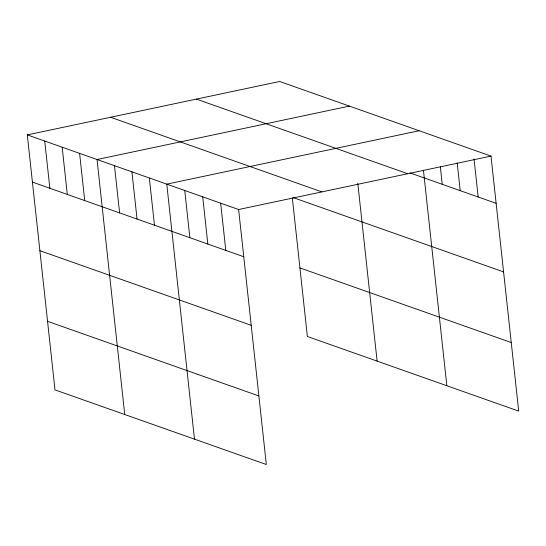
<?xml version="1.0" encoding="UTF-8"?>
<svg xmlns="http://www.w3.org/2000/svg" width="546" height="546" viewBox="0 0 546 546"><rect width="100%" height="100%" fill="white"/><g stroke="black" fill="none" stroke-linecap="round" stroke-linejoin="round"><path stroke-width="0.82" d="M27.3 134.889L238.629 209.514L266.325 464.516L55.003 389.892L27.3 134.889L279.675 81.484L490.997 156.108L518.7 411.111L307.371 336.486L292.342 198.116M349.413 106.108L97.038 159.514L124.741 414.516M419.144 130.74L166.776 184.138L194.478 439.141M238.629 209.514L490.997 156.108M410.012 172.925L496.13 203.337M196.389 99.106L407.712 173.73M110.585 117.267L321.908 191.892M293.045 197.556L503.576 271.901M299.925 267.922L511.254 342.547M32.432 182.118L243.755 256.743M39.878 250.682L251.208 325.307M47.557 321.321L258.879 395.952M474.044 159.043L478.166 196.997M457.179 162.824L460.203 190.65M440.315 166.598L442.24 184.309M423.45 170.372L446.846 385.742M357.807 183.442L377.109 361.111M220.666 203.167L225.791 250.396M202.702 196.826L207.828 244.055M184.739 190.486L189.871 237.708M149.338 177.982L154.47 225.211M131.907 171.826L137.039 219.055M114.469 165.67L119.601 212.899M79.6 153.358L84.732 200.587M62.169 147.202L67.301 194.431M44.731 141.045L49.863 188.274"/></g></svg>
